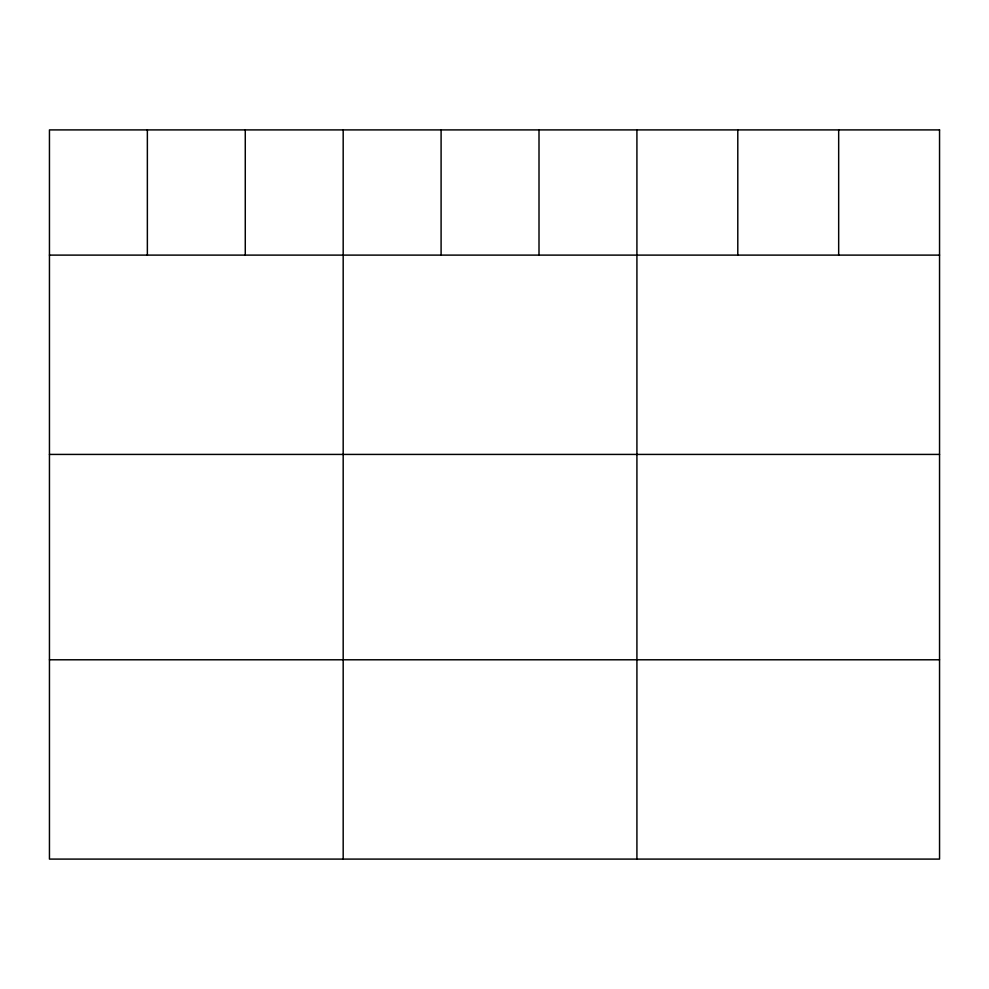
<?xml version="1.0" encoding="UTF-8"?>
<svg xmlns="http://www.w3.org/2000/svg" width="989" height="989" viewBox="0 0 989 989"><rect width="100%" height="100%" fill="white"/><g stroke="black" fill="none" stroke-linecap="round" stroke-linejoin="round"><path stroke-width="1.48" d="M49.45 255.113L939.55 255.113M49.45 454.421L939.55 454.421M49.45 659.787L939.55 659.787M838.672 129.905L838.672 255.113M737.794 129.905L737.794 255.113M636.916 129.905L636.916 859.095M539.005 129.905L539.005 255.113M441.094 129.905L441.094 255.113M343.183 129.905L343.183 859.095M245.272 129.905L245.272 255.113M147.361 129.905L147.361 255.113M939.55 129.905L49.45 129.905L49.45 859.095L939.55 859.095L939.55 129.905"/></g></svg>
